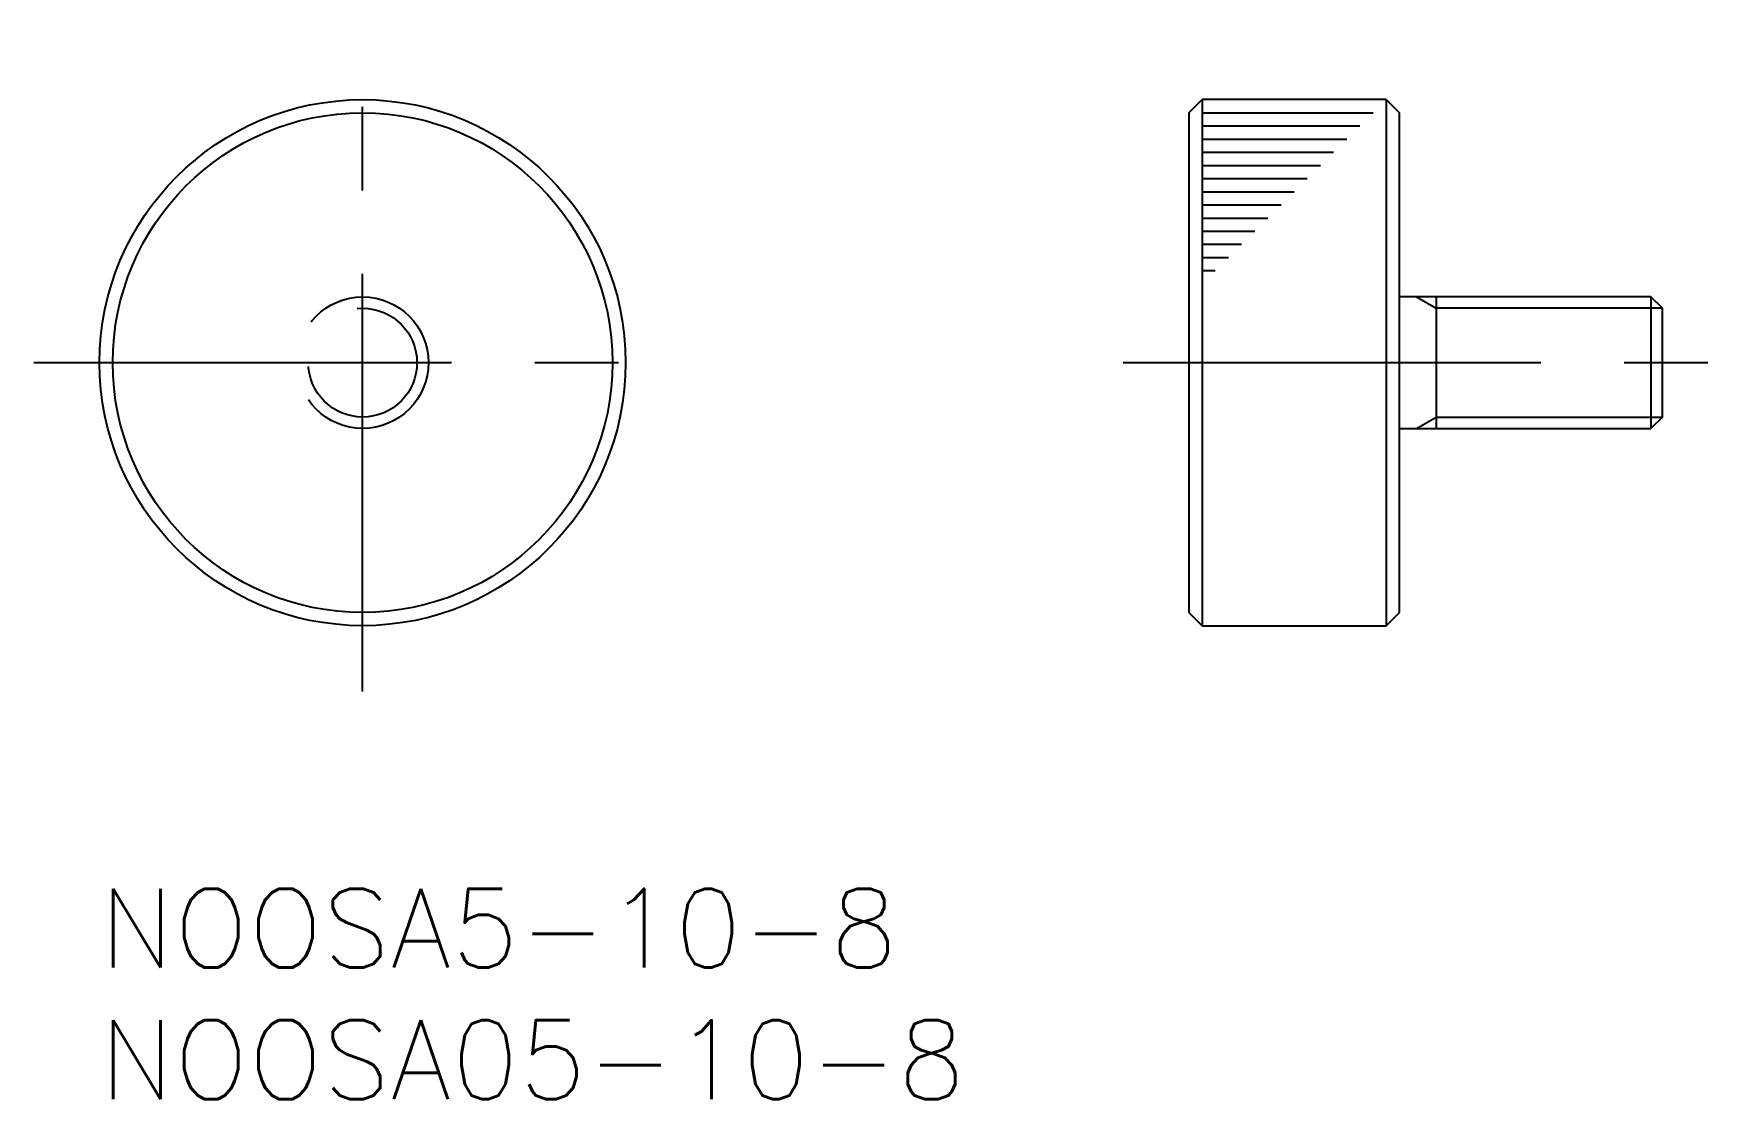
# Model space of a CAD drawing. Extents: x -2.5 to 61.9, y -8 to 32.5.
import ezdxf

# ---------------------------------------------------------------- set-up
doc = ezdxf.new("R2010")
doc.units = 0
doc.header["$LTSCALE"] = 0.5
doc.linetypes.add('CENTER', pattern=[50.8, 31.75, -6.35, 6.35, -6.35])
doc.linetypes.add('DASHED', pattern=[19.05, 12.7, -6.35])
for name, color, linetype in [('MSM_CENTER', 1, 'CENTER'), ('MSM_CONTINUOUS', 7, 'CONTINUOUS'), ('MSM_DASHED', 4, 'DASHED'), ('MSM_NARROW', 5, 'CONTINUOUS'), ('MSM_PART_NUMBER', 7, 'CONTINUOUS')]:
    doc.layers.add(name, color=color, linetype=linetype)
doc.styles.get("Standard").update_dxf_attribs({"font": 'txt.shx', "height": 3, "bigfont": 'bigfont.shx'})

# ---------------------------------------------------------------- blocks, each defined once
blk = doc.blocks.new('*U2')
at = {"layer": 'MSM_PART_NUMBER'}
blk.add_text('NOOSA5-10-8', height=3, dxfattribs=at).set_placement((0, -3))
blk = doc.blocks.new('*U3')
at = {"layer": 'MSM_PART_NUMBER'}
blk.add_text('NOOSA05-10-8', height=3, dxfattribs=at).set_placement((0, -8))

msp = doc.modelspace()

# ---------------------------------------------------------------- linework, layer by layer
at = {"layer": 'MSM_CENTER'}
for p, q in [((10, 7.5), (10, 32.5)), ((-2.5, 20), (22.5, 20)), ((38.921, 20), (61.921, 20))]:
    msp.add_line(p, q, dxfattribs=at)
at = {"layer": 'MSM_CONTINUOUS'}
for p, q in [((41.421, 29.5), (41.921, 30)), ((41.921, 30), (41.921, 10)), ((48.921, 30), (41.921, 30)), ((48.921, 30), (48.921, 10)), ((48.921, 30), (49.421, 29.5)), ((41.421, 29.5), (41.421, 10.5)), ((49.421, 10.5), (49.421, 29.5)), ((58.988, 22.5), (49.421, 22.5)), ((50.821, 22.5), (50.821, 17.5)), ((59.421, 22.067), (58.988, 22.5)), ((58.988, 22.5), (58.988, 17.5)), ((59.421, 17.933), (59.421, 22.067)), ((49.421, 17.5), (58.988, 17.5)), ((59.421, 17.933), (58.988, 17.5)), ((41.421, 10.5), (41.921, 10)), ((48.921, 10), (49.421, 10.5)), ((41.921, 10), (48.921, 10))]:
    msp.add_line(p, q, dxfattribs=at)
for radius in [10, 9.5]:
    msp.add_circle((10, 20), radius, dxfattribs=at)
at = {"layer": 'MSM_DASHED'}
for radius in [2.5, 2.067]:
    msp.add_circle((10, 20), radius, dxfattribs=at)
at = {"layer": 'MSM_NARROW'}
for p, q in [((41.921, 29.5), (48.421, 29.5)), ((41.921, 29), (47.921, 29)), ((41.921, 28.5), (47.421, 28.5)), ((41.921, 28), (46.921, 28)), ((41.921, 27.5), (46.421, 27.5)), ((41.921, 27), (45.921, 27)), ((41.921, 26.5), (45.421, 26.5)), ((41.921, 26), (44.921, 26)), ((41.921, 25.5), (44.421, 25.5)), ((41.921, 25), (43.921, 25)), ((41.921, 24.5), (43.421, 24.5)), ((41.921, 24), (42.921, 24)), ((41.921, 23.5), (42.421, 23.5)), ((50.072, 22.5), (50.821, 22.067)), ((59.421, 22.067), (50.821, 22.067)), ((50.072, 17.5), (50.821, 17.933)), ((50.821, 17.933), (59.421, 17.933))]:
    msp.add_line(p, q, dxfattribs=at)

# ---------------------------------------------------------------- block references
at = {"layer": 'MSM_CONTINUOUS'}
for name in ['*U2', '*U3']:
    msp.add_blockref(name, (0, 0), dxfattribs=at)

doc.saveas('drawing.dxf')
